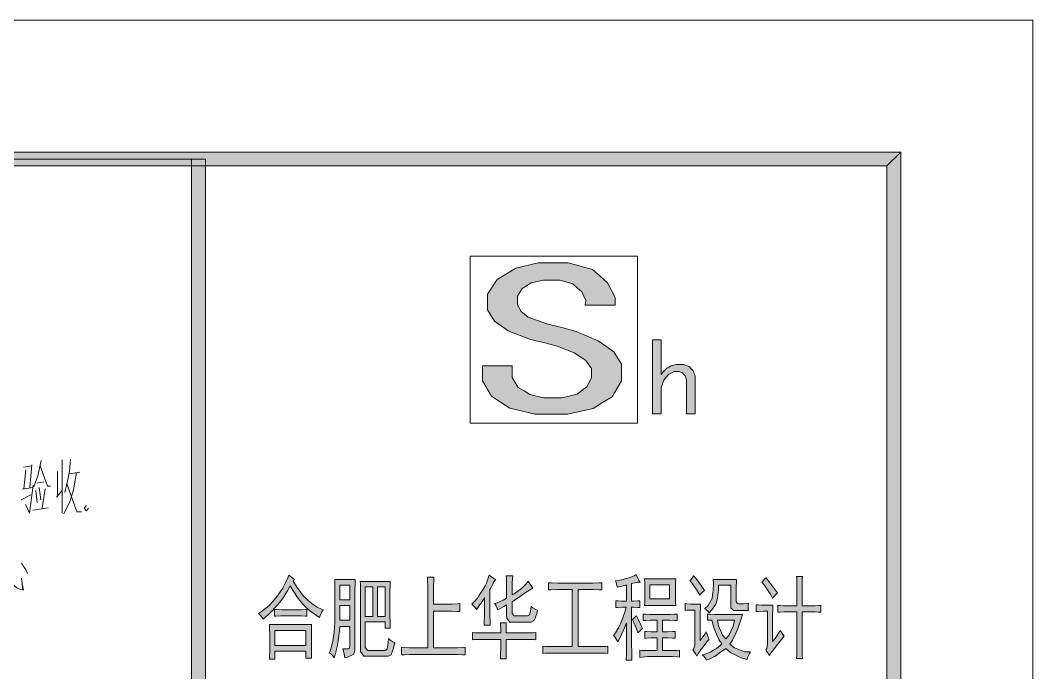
# Model space of a CAD drawing. Header units: millimetres. Extents: x 0 to 829, y 0 to 586.
# Drawn here: x 757.3 to 829.2, y 539.3 to 585.6 of the extents above; entities that cross this region are included whole.
import ezdxf

# ---------------------------------------------------------------- set-up
doc = ezdxf.new("R2010")
doc.units = ezdxf.units.MM

msp = doc.modelspace()

# ---------------------------------------------------------------- hatches: boundary and pattern name
h = msp.add_hatch(color=0)
h.dxf.hatch_style = 2
h.paths.add_polyline_path([(819.788528, 576.266028), (818.80075, 575.281778), (25.142472, 575.281778), (24.154694, 576.266028)])
h = msp.add_hatch(color=0)
h.dxf.hatch_style = 2
h.paths.add_polyline_path([(770.449028, 9.860139), (769.464778, 9.860139), (769.464778, 575.772139), (770.449028, 575.772139)])
h = msp.add_hatch(color=0)
h.dxf.hatch_style = 2
h.paths.add_polyline_path([(819.788528, 9.36625), (818.80075, 10.3505), (818.80075, 575.281778), (819.788528, 576.266028)])
h = msp.add_hatch(color=0)
h.dxf.hatch_style = 2
h.paths.add_polyline_path([(799.969472, 560.726167), (799.969472, 560.020611), (799.302722, 558.89525), (798.632444, 558.4825), (797.965694, 558.066222), (796.141833, 557.649944), (794.98825, 557.649944), (793.838194, 557.649944), (792.039028, 558.083861), (791.393444, 558.51425), (790.747861, 558.944639), (790.102278, 560.020611), (790.102278, 560.666194), (790.102278, 561.096583), (792.222472, 561.096583), (792.222472, 560.726167), (792.222472, 560.264028), (792.63875, 559.558472), (793.0515, 559.311528), (793.467778, 559.064583), (794.437917, 558.821167), (794.98825, 558.821167), (795.729083, 558.821167), (796.812111, 559.082222), (797.157833, 559.343278), (797.503556, 559.604333), (797.849278, 560.235806), (797.849278, 560.602694), (797.849278, 560.909611), (797.433, 561.481111), (797.02025, 561.742167), (796.603972, 562.003222), (795.404528, 562.479472), (794.621361, 562.694667), (793.513639, 562.969833), (791.922611, 563.587194), (791.439306, 563.925861), (790.956, 564.261), (790.469167, 565.061806), (790.469167, 565.523944), (790.469167, 566.169528), (791.139444, 567.21375), (791.806194, 567.612389), (792.476472, 568.014556), (794.0675, 568.413194), (794.98825, 568.413194), (796.187694, 568.413194), (797.919833, 567.936944), (798.449, 567.460694), (798.978167, 566.984444), (799.510861, 565.954333), (799.510861, 565.400472), (797.387139, 565.400472), (797.433, 565.739139), (797.157833, 566.352972), (796.833278, 566.631667), (796.51225, 566.906833), (795.587972, 567.182), (794.98825, 567.182), (794.437917, 567.182), (793.5595, 566.984444), (793.238472, 566.783361), (792.913917, 566.582278), (792.592889, 566.046056), (792.592889, 565.707389), (792.592889, 565.432222), (792.846889, 564.955972), (793.097361, 564.754889), (793.351361, 564.553806), (794.667222, 564.077556), (795.729083, 563.802389), (796.741556, 563.523694), (798.311417, 562.864), (798.865278, 562.479472), (799.419139, 562.094944), (799.969472, 561.220056)])
h = msp.add_hatch(color=0)
h.dxf.hatch_style = 2
h.paths.add_polyline_path([(805.187056, 557.685222), (804.573222, 557.685222), (804.573222, 559.900667), (804.573222, 560.084111), (804.4815, 560.376917), (804.389778, 560.48275), (804.294528, 560.592111), (804.051111, 560.697944), (803.895889, 560.697944), (803.698333, 560.697944), (803.320861, 560.489806), (803.144472, 560.285194), (802.964556, 560.077056), (802.788167, 559.562), (802.788167, 559.255083), (802.788167, 557.685222), (802.174333, 557.685222), (802.174333, 562.941611), (802.788167, 562.941611), (802.788167, 560.48275), (802.911639, 560.652083), (803.183278, 560.913139), (803.327917, 561.004861), (803.472556, 561.096583), (803.850028, 561.191833), (804.079333, 561.191833), (804.358028, 561.191833), (804.774306, 561.036611), (804.911889, 560.881389), (805.049472, 560.729694), (805.187056, 560.345167), (805.187056, 560.115861)])
h = msp.add_hatch(color=0)
h.dxf.hatch_style = 2
h.paths.add_polyline_path([(776.657917, 545.793083), (776.943667, 545.345056), (777.405806, 544.727694), (777.582194, 544.561889), (777.762111, 544.396083), (778.086667, 544.138556), (778.234833, 544.050361), (778.383, 543.962167), (778.66875, 543.821056), (778.806333, 543.768139), (778.707556, 543.627028), (778.580556, 543.358917), (778.548806, 543.228389), (778.35125, 543.344806), (777.998472, 543.588222), (777.839722, 543.71875), (777.680972, 543.84575), (777.363472, 544.170306), (777.201194, 544.371389), (777.035389, 544.568944), (776.6685, 545.112222), (776.460361, 545.457944), (776.273389, 545.112222), (775.902972, 544.54425), (775.719528, 544.318472), (775.539611, 544.096222), (775.229167, 543.743444), (775.098639, 543.612917), (774.971639, 543.485917), (774.685889, 543.228389), (774.527139, 543.101389), (774.5095, 543.154306), (774.35075, 543.358917), (774.213167, 543.510611), (774.421306, 543.641139), (774.812889, 543.948056), (775.003389, 544.127972), (775.190361, 544.307889), (775.564306, 544.759444), (775.751278, 545.038139), (775.93825, 545.313306), (776.245167, 545.9095), (776.361583, 546.227), (776.470944, 546.138806), (776.6685, 545.997694), (776.756694, 545.944778)])
h = msp.add_hatch(color=0)
h.dxf.hatch_style = 2
h.paths.add_polyline_path([(791.047722, 545.920083), (790.977167, 545.842472), (790.867806, 545.676667), (790.829, 545.588472), (790.790194, 545.49675), (790.691417, 545.30625), (790.631444, 545.203944), (790.631444, 543.538833), (790.631444, 543.334222), (790.642028, 542.896778), (790.652611, 542.667472), (790.218694, 542.667472), (790.229278, 542.910889), (790.236333, 543.344806), (790.236333, 543.538833), (790.236333, 544.6395), (790.197528, 544.551306), (790.081111, 544.350222), (789.999972, 544.240861), (789.922361, 544.135028), (789.763611, 543.90925), (789.686, 543.792833), (789.597806, 543.90925), (789.428472, 544.09975), (789.350861, 544.177361), (789.488444, 544.307889), (789.738917, 544.600694), (789.855333, 544.7665), (789.968222, 544.935833), (790.148139, 545.221583), (790.218694, 545.345056), (790.285722, 545.465), (790.402139, 545.708417), (790.444472, 545.831889), (790.490333, 545.951833), (790.553833, 546.152917), (790.571472, 546.227), (790.67025, 546.152917), (790.906611, 545.997694)])
h = msp.add_hatch(color=0)
h.dxf.hatch_style = 2
h.paths.add_polyline_path([(792.247167, 546.177611), (792.229528, 546.022389), (792.208361, 545.651972), (792.208361, 545.43325), (792.208361, 544.819417), (792.356528, 544.907611), (792.63875, 545.101639), (792.769278, 545.203944), (792.903333, 545.30625), (793.196139, 545.599056), (793.351361, 545.793083), (793.411333, 545.690778), (793.577139, 545.447361), (793.6865, 545.30625), (793.5595, 545.24275), (793.213778, 545.024028), (792.998583, 544.868806), (792.779861, 544.717111), (792.38475, 544.449), (792.208361, 544.332583), (792.208361, 543.665833), (792.208361, 543.500028), (792.345944, 543.334222), (792.483528, 543.334222), (793.174972, 543.334222), (793.301972, 543.334222), (793.450139, 543.408306), (793.471306, 543.485917), (793.488944, 543.563528), (793.531278, 543.821056), (793.548917, 543.997444), (793.668861, 543.90925), (793.894639, 543.78225), (794.004, 543.743444), (793.954611, 543.500028), (793.84525, 543.164889), (793.785278, 543.076694), (793.725306, 542.984972), (793.5595, 542.896778), (793.450139, 542.896778), (792.247167, 542.896778), (792.042556, 542.896778), (791.823833, 543.164889), (791.81325, 543.436528), (791.81325, 544.127972), (791.608639, 543.997444), (791.291139, 543.821056), (791.185306, 543.768139), (791.153556, 543.884556), (791.047722, 544.09975), (790.966583, 544.202056), (791.153556, 544.254972), (791.576889, 544.449), (791.81325, 544.586583), (791.81325, 545.383861), (791.81325, 545.627278), (791.806194, 546.022389), (791.795611, 546.177611)])
h = msp.add_hatch(color=0)
h.dxf.hatch_style = 2
h.paths.add_polyline_path([(799.542611, 545.817778), (799.708417, 545.842472), (800.089417, 545.927139), (800.301083, 545.983583), (800.51275, 546.043556), (800.872583, 546.188194), (801.02075, 546.279917), (801.087778, 546.114111), (801.225361, 545.831889), (801.295917, 545.715472), (801.225361, 545.729583), (801.08425, 545.722528), (801.010167, 545.701361), (800.936083, 545.683722), (800.773806, 545.651972), (800.685611, 545.637861), (800.685611, 544.381972), (800.823194, 544.381972), (801.119528, 544.396083), (801.27475, 544.410194), (801.27475, 543.923361), (801.119528, 543.933944), (800.823194, 543.948056), (800.685611, 543.948056), (800.685611, 541.693806), (800.685611, 541.411583), (800.692667, 540.656639), (800.70325, 540.180389), (800.311667, 540.180389), (800.318722, 540.656639), (800.329306, 541.397472), (800.329306, 541.665583), (800.329306, 542.847389), (800.191722, 542.487556), (799.884806, 541.806694), (799.719, 541.489194), (799.648444, 541.616194), (799.493222, 541.8455), (799.405028, 541.947806), (799.542611, 542.127722), (799.786028, 542.536944), (799.895389, 542.769778), (800.00475, 542.999083), (800.202306, 543.588222), (800.2905, 543.948056), (800.043556, 543.948056), (799.680194, 543.933944), (799.56025, 543.923361), (799.56025, 544.410194), (799.729583, 544.396083), (799.976528, 544.381972), (800.054139, 544.381972), (800.329306, 544.381972), (800.329306, 545.535556), (800.202306, 545.49675), (799.87775, 545.422667), (799.680194, 545.383861), (799.648444, 545.49675), (799.581417, 545.715472)])
h = msp.add_hatch(color=0)
h.dxf.hatch_style = 2
h.paths.add_polyline_path([(805.081222, 546.177611), (805.236444, 546.011806), (805.620972, 545.486167), (805.850278, 545.126333), (805.769139, 545.062833), (805.610389, 544.897028), (805.532778, 544.794722), (805.366972, 545.087528), (805.010667, 545.613167), (804.823694, 545.842472), (804.883667, 545.895389), (805.010667, 546.061194)])
h = msp.add_hatch(color=0)
h.dxf.hatch_style = 2
h.paths.add_polyline_path([(812.411944, 544.050361), (812.411944, 545.330944), (812.411944, 545.588472), (812.401361, 545.983583), (812.390778, 546.124694), (812.807056, 546.124694), (812.796472, 545.958889), (812.785889, 545.666083), (812.785889, 545.535556), (812.785889, 544.050361), (813.59375, 544.050361), (813.713694, 544.050361), (813.967694, 544.064472), (814.108806, 544.075056), (814.108806, 543.588222), (813.960639, 543.602333), (813.713694, 543.612917), (813.614917, 543.612917), (812.785889, 543.612917), (812.785889, 541.05175), (812.785889, 540.900056), (812.796472, 540.526111), (812.807056, 540.307389), (812.390778, 540.307389), (812.401361, 540.526111), (812.411944, 540.885944), (812.411944, 541.027056), (812.411944, 543.612917), (811.642889, 543.612917), (811.494722, 543.612917), (811.198389, 543.602333), (811.05375, 543.588222), (811.05375, 544.075056), (811.198389, 544.064472), (811.477083, 544.050361), (811.604083, 544.050361)])
h = msp.add_hatch(color=0)
h.paths.add_polyline_path([(780.185694, 541.002361), (780.312694, 540.98825), (780.506722, 540.98825), (780.570222, 541.002361), (780.633722, 541.012944), (780.697222, 541.168167), (780.697222, 541.309278), (780.697222, 542.589861), (779.9705, 542.589861), (779.949333, 542.282944), (779.889361, 541.725556), (779.850556, 541.475083), (779.81175, 541.224611), (779.674167, 540.667222), (779.575389, 540.360306), (779.487194, 540.487306), (779.307278, 540.656639), (779.219083, 540.691917), (779.339028, 540.963556), (779.49425, 541.552694), (779.536583, 541.873722), (779.575389, 542.191222), (779.617722, 542.872083), (779.624778, 543.228389), (779.628306, 543.588222), (779.635361, 544.343167), (779.635361, 544.741806), (779.635361, 545.140444), (779.624778, 545.729583), (779.614194, 545.920083), (781.071167, 545.920083), (781.064111, 545.666083), (781.053528, 545.165139), (781.053528, 544.921722), (781.053528, 541.129361), (781.053528, 540.900056), (780.965333, 540.617833), (780.877139, 540.564917), (780.785417, 540.515528), (780.520833, 540.413222), (780.344444, 540.360306), (780.323278, 540.515528), (780.245667, 540.833028)])
h.paths.add_polyline_path([(780.697222, 543.023778), (780.697222, 544.075056), (779.988139, 544.075056), (779.988139, 543.023778)])
h.paths.add_polyline_path([(780.697222, 544.484278), (780.697222, 545.510861), (779.988139, 545.510861), (779.988139, 544.484278)])
h = msp.add_hatch(color=0)
h.paths.add_polyline_path([(783.554722, 545.768389), (783.547667, 545.651972), (783.537083, 544.868806), (783.537083, 544.202056), (783.537083, 543.538833), (783.547667, 542.667472), (783.554722, 542.462861), (783.201944, 542.462861), (783.201944, 542.921472), (781.783778, 542.921472), (781.783778, 541.309278), (781.783778, 541.090556), (781.97075, 540.871833), (782.157722, 540.871833), (783.082, 540.871833), (783.191361, 540.871833), (783.325417, 540.949444), (783.350111, 541.027056), (783.374806, 541.104667), (783.417139, 541.450389), (783.438306, 541.7185), (783.537083, 541.640889), (783.752278, 541.499778), (783.872222, 541.436278), (783.801667, 541.143472), (783.695833, 540.751889), (783.6535, 540.656639), (783.614694, 540.557861), (783.406556, 540.462611), (783.24075, 540.462611), (781.900194, 540.462611), (781.674417, 540.462611), (781.448639, 540.808333), (781.448639, 541.154056), (781.448639, 545.024028), (781.448639, 545.24275), (781.438056, 545.613167), (781.427472, 545.768389)])
h.paths.add_polyline_path([(783.201944, 543.281306), (783.201944, 545.408556), (782.648083, 545.408556), (782.648083, 543.281306)])
h.paths.add_polyline_path([(782.312944, 543.281306), (782.312944, 545.408556), (781.783778, 545.408556), (781.783778, 543.281306)])
h = msp.add_hatch(color=0)
h.dxf.hatch_style = 2
h.paths.add_polyline_path([(786.652111, 546.075306), (786.641528, 545.856583), (786.630944, 545.447361), (786.630944, 545.253333), (786.630944, 544.177361), (787.752778, 544.177361), (787.950333, 544.177361), (788.324278, 544.191472), (788.504194, 544.202056), (788.504194, 543.641139), (788.306639, 543.651722), (787.911528, 543.665833), (787.713972, 543.665833), (786.630944, 543.665833), (786.630944, 541.076444), (788.186694, 541.076444), (788.334861, 541.076444), (788.680583, 541.090556), (788.878139, 541.104667), (788.878139, 540.564917), (788.691167, 540.579028), (788.345444, 540.589611), (788.186694, 540.589611), (785.075194, 540.589611), (784.916444, 540.589611), (784.560139, 540.579028), (784.362583, 540.564917), (784.362583, 541.104667), (784.553083, 541.090556), (784.905861, 541.076444), (785.075194, 541.076444), (786.218194, 541.076444), (786.218194, 545.228639), (786.218194, 545.422667), (786.207611, 545.842472), (786.197028, 546.075306)])
h = msp.add_hatch(color=0)
h.dxf.hatch_style = 2
h.paths.add_polyline_path([(797.708167, 545.666083), (797.944528, 545.666083), (798.378444, 545.676667), (798.576, 545.690778), (798.576, 545.17925), (798.378444, 545.189833), (797.944528, 545.203944), (797.708167, 545.203944), (796.900306, 545.203944), (796.900306, 541.154056), (798.180889, 541.154056), (798.406667, 541.154056), (798.822944, 541.168167), (799.009917, 541.17875), (799.009917, 540.667222), (798.822944, 540.681333), (798.41725, 540.691917), (798.202056, 540.691917), (795.147, 540.691917), (794.928278, 540.691917), (794.554333, 540.681333), (794.395583, 540.667222), (794.395583, 541.17875), (794.564917, 541.168167), (794.949444, 541.154056), (795.164639, 541.154056), (796.466389, 541.154056), (796.466389, 545.203944), (795.679694, 545.203944), (795.422167, 545.203944), (794.977667, 545.189833), (794.790694, 545.17925), (794.790694, 545.690778), (794.977667, 545.676667), (795.422167, 545.666083), (795.679694, 545.666083)])
h = msp.add_hatch(color=0)
h.paths.add_polyline_path([(803.818278, 545.973), (803.807694, 545.690778), (803.797111, 545.17925), (803.797111, 544.946417), (803.797111, 544.727694), (803.807694, 544.293778), (803.818278, 544.075056), (801.609889, 544.075056), (801.620472, 544.318472), (801.631056, 544.780611), (801.631056, 544.999333), (801.631056, 545.214528), (801.620472, 545.701361), (801.609889, 545.973)])
h.paths.add_polyline_path([(803.384361, 544.537194), (803.384361, 545.535556), (801.983833, 545.535556), (801.983833, 544.537194)])
h = msp.add_hatch(color=0)
h.dxf.hatch_style = 2
h.paths.add_polyline_path([(808.076306, 543.71875), (807.906972, 543.71875), (807.730583, 543.895139), (807.72, 544.075056), (807.72, 545.510861), (806.852167, 545.510861), (806.852167, 545.151028), (806.788667, 544.586583), (806.725167, 544.381972), (806.661667, 544.177361), (806.390028, 543.754028), (806.185417, 543.538833), (806.143083, 543.627028), (805.987861, 543.78225), (805.867917, 543.84575), (806.114861, 544.064472), (806.397083, 544.561889), (806.428833, 544.844111), (806.464111, 545.126333), (806.488806, 545.666083), (806.478222, 545.920083), (808.136278, 545.920083), (808.125694, 545.768389), (808.115111, 545.383861), (808.115111, 545.151028), (808.115111, 544.459583), (808.115111, 544.357278), (808.168028, 544.237333), (808.224472, 544.216167), (808.277389, 544.198528), (808.429083, 544.184417), (808.527861, 544.191472), (808.626639, 544.198528), (808.855944, 544.216167), (808.982944, 544.230278), (808.961778, 544.09975), (808.961778, 543.84575), (808.982944, 543.71875)])
h = msp.add_hatch(color=0)
h.dxf.hatch_style = 2
h.paths.add_polyline_path([(810.224722, 546.047083), (810.351722, 545.881278), (810.757417, 545.345056), (811.032583, 544.971111), (810.944389, 544.868806), (810.775056, 544.678306), (810.697444, 544.586583), (810.570444, 544.83), (810.185917, 545.408556), (809.928389, 545.740167), (809.998944, 545.803667), (810.147111, 545.958889)])
h = msp.add_hatch(color=0)
h.dxf.hatch_style = 2
h.paths.add_polyline_path([(805.571583, 544.177361), (805.564528, 543.948056), (805.553944, 543.436528), (805.553944, 543.154306), (805.553944, 541.5915), (805.680944, 541.743194), (805.896139, 542.050111), (805.987861, 542.205333), (806.016083, 542.078333), (806.114861, 541.806694), (806.185417, 541.665583), (806.054889, 541.513889), (805.818528, 541.217556), (805.709167, 541.076444), (805.603333, 540.935333), (805.405778, 540.628417), (805.317583, 540.462611), (805.247028, 540.603722), (805.098861, 540.822444), (805.02125, 540.900056), (805.098861, 541.002361), (805.18, 541.295167), (805.18, 541.489194), (805.18, 543.743444), (804.971861, 543.743444), (804.626139, 543.729333), (804.488556, 543.71875), (804.488556, 544.202056), (804.615556, 544.191472), (804.883667, 544.177361), (805.02125, 544.177361)])
h = msp.add_hatch(color=0)
h.dxf.hatch_style = 2
h.paths.add_polyline_path([(810.718611, 544.09975), (810.708028, 543.856333), (810.697444, 543.344806), (810.697444, 543.076694), (810.697444, 541.513889), (810.86325, 541.732611), (811.131361, 542.127722), (811.230139, 542.307639), (811.290111, 542.205333), (811.427694, 542.000722), (811.505306, 541.898417), (810.954972, 541.17875), (810.824444, 541.012944), (810.5775, 540.681333), (810.461083, 540.515528), (810.390528, 540.628417), (810.263528, 540.833028), (810.203556, 540.92475), (810.274111, 541.027056), (810.334083, 541.333972), (810.3235, 541.538583), (810.3235, 543.665833), (810.055389, 543.665833), (809.663806, 543.651722), (809.533278, 543.641139), (809.533278, 544.127972), (809.692028, 544.113861), (809.907222, 544.09975), (809.967194, 544.09975)])
h = msp.add_hatch(color=0)
h.dxf.hatch_style = 2
h.paths.add_polyline_path([(777.091833, 543.768139), (777.250583, 543.768139), (777.52575, 543.78225), (777.642167, 543.792833), (777.642167, 543.306), (777.515167, 543.320111), (777.247056, 543.334222), (777.109472, 543.334222), (776.005278, 543.334222), (775.800667, 543.334222), (775.465528, 543.320111), (775.338528, 543.306), (775.338528, 543.792833), (775.5255, 543.78225), (775.860639, 543.768139), (776.005278, 543.768139)])
h = msp.add_hatch(color=0)
h.dxf.hatch_style = 2
h.paths.add_polyline_path([(801.038389, 543.334222), (801.137167, 543.140194), (801.345306, 542.692167), (801.454667, 542.434639), (801.394694, 542.38525), (801.235944, 542.230028), (801.137167, 542.127722), (801.038389, 542.409944), (800.840833, 542.872083), (800.742056, 543.052), (800.802028, 543.1155), (800.950194, 543.256611)])
h = msp.add_hatch(color=0)
h.dxf.hatch_style = 2
h.paths.add_polyline_path([(803.246778, 543.436528), (803.405528, 543.436528), (803.740667, 543.447111), (803.917056, 543.461222), (803.917056, 542.999083), (803.740667, 543.013194), (803.405528, 543.023778), (803.246778, 543.023778), (802.872833, 543.023778), (802.872833, 542.205333), (803.088028, 542.205333), (803.236194, 542.205333), (803.581917, 542.219444), (803.779472, 542.230028), (803.779472, 541.743194), (803.581917, 541.757306), (803.267944, 541.767889), (803.148, 541.767889), (802.872833, 541.767889), (802.872833, 540.871833), (803.345556, 540.871833), (803.521944, 540.871833), (803.895889, 540.885944), (804.093444, 540.900056), (804.093444, 540.413222), (803.938222, 540.423806), (803.56075, 540.437917), (803.345556, 540.437917), (802.026167, 540.437917), (801.807444, 540.437917), (801.4335, 540.413222), (801.27475, 540.385), (801.27475, 540.900056), (801.4335, 540.885944), (801.807444, 540.871833), (802.026167, 540.871833), (802.498889, 540.871833), (802.498889, 541.767889), (802.220194, 541.767889), (802.064972, 541.767889), (801.768639, 541.743194), (801.631056, 541.7185), (801.631056, 542.230028), (801.768639, 542.219444), (802.064972, 542.205333), (802.220194, 542.205333), (802.498889, 542.205333), (802.498889, 543.023778), (802.181389, 543.023778), (802.005, 543.023778), (801.669861, 543.013194), (801.511111, 542.999083), (801.511111, 543.461222), (801.669861, 543.447111), (802.005, 543.436528), (802.181389, 543.436528)])
h = msp.add_hatch(color=0)
h.paths.add_polyline_path([(806.065472, 543.461222), (806.224222, 543.447111), (806.577, 543.436528), (806.774556, 543.436528), (808.549028, 543.436528), (808.489056, 543.203694), (808.326778, 542.699222), (808.224472, 542.424056), (808.118639, 542.148889), (807.839944, 541.602083), (807.663556, 541.333972), (807.977528, 541.065861), (808.707778, 540.783639), (809.120528, 540.769528), (809.042917, 540.656639), (808.922972, 540.385), (808.884167, 540.233306), (808.460833, 540.346194), (807.702361, 540.744833), (807.367222, 541.027056), (807.236694, 540.92475), (806.933306, 540.698972), (806.756917, 540.579028), (806.577, 540.455556), (806.192472, 540.258), (805.987861, 540.180389), (805.945528, 540.282694), (805.800889, 540.476722), (805.691528, 540.564917), (805.906722, 540.617833), (806.315944, 540.783639), (806.509972, 540.900056), (806.700472, 541.012944), (806.993278, 541.245778), (807.092056, 541.358667), (806.873333, 541.655), (806.517028, 542.487556), (806.379444, 543.023778), (806.065472, 543.023778)])
h.paths.add_polyline_path([(807.384861, 541.693806), (807.582417, 541.947806), (807.889333, 542.614556), (807.998694, 543.023778), (806.774556, 543.023778), (806.845111, 542.628667), (807.1485, 541.961917)])
h = msp.add_hatch(color=0)
h.paths.add_polyline_path([(777.977306, 542.716861), (777.966722, 542.589861), (777.959667, 542.000722), (777.959667, 541.538583), (777.959667, 541.076444), (777.966722, 540.476722), (777.977306, 540.335611), (777.564556, 540.335611), (777.564556, 540.822444), (775.377333, 540.822444), (775.377333, 540.258), (774.982222, 540.258), (774.992806, 540.413222), (775.003389, 541.002361), (775.003389, 541.436278), (775.003389, 541.884306), (774.992806, 542.526361), (774.982222, 542.716861)])
h.paths.add_polyline_path([(777.564556, 541.231667), (777.564556, 542.307639), (775.377333, 542.307639), (775.377333, 541.231667)])
h = msp.add_hatch(color=0)
h.dxf.hatch_style = 2
h.paths.add_polyline_path([(791.4005, 542.127722), (791.4005, 542.346444), (791.389917, 542.706278), (791.382861, 542.847389), (791.795611, 542.847389), (791.785028, 542.730972), (791.774444, 542.371139), (791.774444, 542.127722), (793.196139, 542.127722), (793.340778, 542.127722), (793.6865, 542.141833), (793.884056, 542.152417), (793.884056, 541.640889), (793.697083, 541.655), (793.361944, 541.665583), (793.213778, 541.665583), (791.774444, 541.665583), (791.774444, 541.143472), (791.785028, 540.4485), (791.795611, 540.282694), (791.382861, 540.282694), (791.389917, 540.462611), (791.4005, 541.154056), (791.4005, 541.665583), (789.961167, 541.665583), (789.834167, 541.665583), (789.548417, 541.655), (789.389667, 541.640889), (789.389667, 542.152417), (789.548417, 542.141833), (789.84475, 542.127722), (789.982333, 542.127722)])

# ---------------------------------------------------------------- linework, layer by layer
at = {"color": 0, "lineweight": 0}
for points in [[(0, 0), (0, 585.632278), (829.154778, 585.632278), (829.154778, 0)], [(819.788528, 576.266028), (818.80075, 575.281778), (25.142472, 575.281778), (24.154694, 576.266028)], [(770.449028, 9.860139), (769.464778, 9.860139), (769.464778, 575.772139), (770.449028, 575.772139)], [(819.788528, 9.36625), (818.80075, 10.3505), (818.80075, 575.281778), (819.788528, 576.266028)], [(789.2415, 568.882389), (801.098361, 568.882389), (801.098361, 557.022), (789.2415, 557.022)], [(799.969472, 560.726167), (799.969472, 560.020611), (799.302722, 558.89525), (798.632444, 558.4825), (797.965694, 558.066222), (796.141833, 557.649944), (794.98825, 557.649944), (793.838194, 557.649944), (792.039028, 558.083861), (791.393444, 558.51425), (790.747861, 558.944639), (790.102278, 560.020611), (790.102278, 560.666194), (790.102278, 561.096583), (792.222472, 561.096583), (792.222472, 560.726167), (792.222472, 560.264028), (792.63875, 559.558472), (793.0515, 559.311528), (793.467778, 559.064583), (794.437917, 558.821167), (794.98825, 558.821167), (795.729083, 558.821167), (796.812111, 559.082222), (797.157833, 559.343278), (797.503556, 559.604333), (797.849278, 560.235806), (797.849278, 560.602694), (797.849278, 560.909611), (797.433, 561.481111), (797.02025, 561.742167), (796.603972, 562.003222), (795.404528, 562.479472), (794.621361, 562.694667), (793.513639, 562.969833), (791.922611, 563.587194), (791.439306, 563.925861), (790.956, 564.261), (790.469167, 565.061806), (790.469167, 565.523944), (790.469167, 566.169528), (791.139444, 567.21375), (791.806194, 567.612389), (792.476472, 568.014556), (794.0675, 568.413194), (794.98825, 568.413194), (796.187694, 568.413194), (797.919833, 567.936944), (798.449, 567.460694), (798.978167, 566.984444), (799.510861, 565.954333), (799.510861, 565.400472), (797.387139, 565.400472), (797.433, 565.739139), (797.157833, 566.352972), (796.833278, 566.631667), (796.51225, 566.906833), (795.587972, 567.182), (794.98825, 567.182), (794.437917, 567.182), (793.5595, 566.984444), (793.238472, 566.783361), (792.913917, 566.582278), (792.592889, 566.046056), (792.592889, 565.707389), (792.592889, 565.432222), (792.846889, 564.955972), (793.097361, 564.754889), (793.351361, 564.553806), (794.667222, 564.077556), (795.729083, 563.802389), (796.741556, 563.523694), (798.311417, 562.864), (798.865278, 562.479472), (799.419139, 562.094944), (799.969472, 561.220056)], [(805.187056, 557.685222), (804.573222, 557.685222), (804.573222, 559.900667), (804.573222, 560.084111), (804.4815, 560.376917), (804.389778, 560.48275), (804.294528, 560.592111), (804.051111, 560.697944), (803.895889, 560.697944), (803.698333, 560.697944), (803.320861, 560.489806), (803.144472, 560.285194), (802.964556, 560.077056), (802.788167, 559.562), (802.788167, 559.255083), (802.788167, 557.685222), (802.174333, 557.685222), (802.174333, 562.941611), (802.788167, 562.941611), (802.788167, 560.48275), (802.911639, 560.652083), (803.183278, 560.913139), (803.327917, 561.004861), (803.472556, 561.096583), (803.850028, 561.191833), (804.079333, 561.191833), (804.358028, 561.191833), (804.774306, 561.036611), (804.911889, 560.881389), (805.049472, 560.729694), (805.187056, 560.345167), (805.187056, 560.115861)], [(776.657917, 545.793083), (776.943667, 545.345056), (777.405806, 544.727694), (777.582194, 544.561889), (777.762111, 544.396083), (778.086667, 544.138556), (778.234833, 544.050361), (778.383, 543.962167), (778.66875, 543.821056), (778.806333, 543.768139), (778.707556, 543.627028), (778.580556, 543.358917), (778.548806, 543.228389), (778.35125, 543.344806), (777.998472, 543.588222), (777.839722, 543.71875), (777.680972, 543.84575), (777.363472, 544.170306), (777.201194, 544.371389), (777.035389, 544.568944), (776.6685, 545.112222), (776.460361, 545.457944), (776.273389, 545.112222), (775.902972, 544.54425), (775.719528, 544.318472), (775.539611, 544.096222), (775.229167, 543.743444), (775.098639, 543.612917), (774.971639, 543.485917), (774.685889, 543.228389), (774.527139, 543.101389), (774.5095, 543.154306), (774.35075, 543.358917), (774.213167, 543.510611), (774.421306, 543.641139), (774.812889, 543.948056), (775.003389, 544.127972), (775.190361, 544.307889), (775.564306, 544.759444), (775.751278, 545.038139), (775.93825, 545.313306), (776.245167, 545.9095), (776.361583, 546.227), (776.470944, 546.138806), (776.6685, 545.997694), (776.756694, 545.944778)], [(791.047722, 545.920083), (790.977167, 545.842472), (790.867806, 545.676667), (790.829, 545.588472), (790.790194, 545.49675), (790.691417, 545.30625), (790.631444, 545.203944), (790.631444, 543.538833), (790.631444, 543.334222), (790.642028, 542.896778), (790.652611, 542.667472), (790.218694, 542.667472), (790.229278, 542.910889), (790.236333, 543.344806), (790.236333, 543.538833), (790.236333, 544.6395), (790.197528, 544.551306), (790.081111, 544.350222), (789.999972, 544.240861), (789.922361, 544.135028), (789.763611, 543.90925), (789.686, 543.792833), (789.597806, 543.90925), (789.428472, 544.09975), (789.350861, 544.177361), (789.488444, 544.307889), (789.738917, 544.600694), (789.855333, 544.7665), (789.968222, 544.935833), (790.148139, 545.221583), (790.218694, 545.345056), (790.285722, 545.465), (790.402139, 545.708417), (790.444472, 545.831889), (790.490333, 545.951833), (790.553833, 546.152917), (790.571472, 546.227), (790.67025, 546.152917), (790.906611, 545.997694)], [(792.247167, 546.177611), (792.229528, 546.022389), (792.208361, 545.651972), (792.208361, 545.43325), (792.208361, 544.819417), (792.356528, 544.907611), (792.63875, 545.101639), (792.769278, 545.203944), (792.903333, 545.30625), (793.196139, 545.599056), (793.351361, 545.793083), (793.411333, 545.690778), (793.577139, 545.447361), (793.6865, 545.30625), (793.5595, 545.24275), (793.213778, 545.024028), (792.998583, 544.868806), (792.779861, 544.717111), (792.38475, 544.449), (792.208361, 544.332583), (792.208361, 543.665833), (792.208361, 543.500028), (792.345944, 543.334222), (792.483528, 543.334222), (793.174972, 543.334222), (793.301972, 543.334222), (793.450139, 543.408306), (793.471306, 543.485917), (793.488944, 543.563528), (793.531278, 543.821056), (793.548917, 543.997444), (793.668861, 543.90925), (793.894639, 543.78225), (794.004, 543.743444), (793.954611, 543.500028), (793.84525, 543.164889), (793.785278, 543.076694), (793.725306, 542.984972), (793.5595, 542.896778), (793.450139, 542.896778), (792.247167, 542.896778), (792.042556, 542.896778), (791.823833, 543.164889), (791.81325, 543.436528), (791.81325, 544.127972), (791.608639, 543.997444), (791.291139, 543.821056), (791.185306, 543.768139), (791.153556, 543.884556), (791.047722, 544.09975), (790.966583, 544.202056), (791.153556, 544.254972), (791.576889, 544.449), (791.81325, 544.586583), (791.81325, 545.383861), (791.81325, 545.627278), (791.806194, 546.022389), (791.795611, 546.177611)], [(799.542611, 545.817778), (799.708417, 545.842472), (800.089417, 545.927139), (800.301083, 545.983583), (800.51275, 546.043556), (800.872583, 546.188194), (801.02075, 546.279917), (801.087778, 546.114111), (801.225361, 545.831889), (801.295917, 545.715472), (801.225361, 545.729583), (801.08425, 545.722528), (801.010167, 545.701361), (800.936083, 545.683722), (800.773806, 545.651972), (800.685611, 545.637861), (800.685611, 544.381972), (800.823194, 544.381972), (801.119528, 544.396083), (801.27475, 544.410194), (801.27475, 543.923361), (801.119528, 543.933944), (800.823194, 543.948056), (800.685611, 543.948056), (800.685611, 541.693806), (800.685611, 541.411583), (800.692667, 540.656639), (800.70325, 540.180389), (800.311667, 540.180389), (800.318722, 540.656639), (800.329306, 541.397472), (800.329306, 541.665583), (800.329306, 542.847389), (800.191722, 542.487556), (799.884806, 541.806694), (799.719, 541.489194), (799.648444, 541.616194), (799.493222, 541.8455), (799.405028, 541.947806), (799.542611, 542.127722), (799.786028, 542.536944), (799.895389, 542.769778), (800.00475, 542.999083), (800.202306, 543.588222), (800.2905, 543.948056), (800.043556, 543.948056), (799.680194, 543.933944), (799.56025, 543.923361), (799.56025, 544.410194), (799.729583, 544.396083), (799.976528, 544.381972), (800.054139, 544.381972), (800.329306, 544.381972), (800.329306, 545.535556), (800.202306, 545.49675), (799.87775, 545.422667), (799.680194, 545.383861), (799.648444, 545.49675), (799.581417, 545.715472)], [(805.081222, 546.177611), (805.236444, 546.011806), (805.620972, 545.486167), (805.850278, 545.126333), (805.769139, 545.062833), (805.610389, 544.897028), (805.532778, 544.794722), (805.366972, 545.087528), (805.010667, 545.613167), (804.823694, 545.842472), (804.883667, 545.895389), (805.010667, 546.061194)], [(812.411944, 544.050361), (812.411944, 545.330944), (812.411944, 545.588472), (812.401361, 545.983583), (812.390778, 546.124694), (812.807056, 546.124694), (812.796472, 545.958889), (812.785889, 545.666083), (812.785889, 545.535556), (812.785889, 544.050361), (813.59375, 544.050361), (813.713694, 544.050361), (813.967694, 544.064472), (814.108806, 544.075056), (814.108806, 543.588222), (813.960639, 543.602333), (813.713694, 543.612917), (813.614917, 543.612917), (812.785889, 543.612917), (812.785889, 541.05175), (812.785889, 540.900056), (812.796472, 540.526111), (812.807056, 540.307389), (812.390778, 540.307389), (812.401361, 540.526111), (812.411944, 540.885944), (812.411944, 541.027056), (812.411944, 543.612917), (811.642889, 543.612917), (811.494722, 543.612917), (811.198389, 543.602333), (811.05375, 543.588222), (811.05375, 544.075056), (811.198389, 544.064472), (811.477083, 544.050361), (811.604083, 544.050361)], [(780.185694, 541.002361), (780.312694, 540.98825), (780.506722, 540.98825), (780.570222, 541.002361), (780.633722, 541.012944), (780.697222, 541.168167), (780.697222, 541.309278), (780.697222, 542.589861), (779.9705, 542.589861), (779.949333, 542.282944), (779.889361, 541.725556), (779.850556, 541.475083), (779.81175, 541.224611), (779.674167, 540.667222), (779.575389, 540.360306), (779.487194, 540.487306), (779.307278, 540.656639), (779.219083, 540.691917), (779.339028, 540.963556), (779.49425, 541.552694), (779.536583, 541.873722), (779.575389, 542.191222), (779.617722, 542.872083), (779.624778, 543.228389), (779.628306, 543.588222), (779.635361, 544.343167), (779.635361, 544.741806), (779.635361, 545.140444), (779.624778, 545.729583), (779.614194, 545.920083), (781.071167, 545.920083), (781.064111, 545.666083), (781.053528, 545.165139), (781.053528, 544.921722), (781.053528, 541.129361), (781.053528, 540.900056), (780.965333, 540.617833), (780.877139, 540.564917), (780.785417, 540.515528), (780.520833, 540.413222), (780.344444, 540.360306), (780.323278, 540.515528), (780.245667, 540.833028)], [(780.697222, 544.484278), (780.697222, 545.510861), (779.988139, 545.510861), (779.988139, 544.484278)], [(783.554722, 545.768389), (783.547667, 545.651972), (783.537083, 544.868806), (783.537083, 544.202056), (783.537083, 543.538833), (783.547667, 542.667472), (783.554722, 542.462861), (783.201944, 542.462861), (783.201944, 542.921472), (781.783778, 542.921472), (781.783778, 541.309278), (781.783778, 541.090556), (781.97075, 540.871833), (782.157722, 540.871833), (783.082, 540.871833), (783.191361, 540.871833), (783.325417, 540.949444), (783.350111, 541.027056), (783.374806, 541.104667), (783.417139, 541.450389), (783.438306, 541.7185), (783.537083, 541.640889), (783.752278, 541.499778), (783.872222, 541.436278), (783.801667, 541.143472), (783.695833, 540.751889), (783.6535, 540.656639), (783.614694, 540.557861), (783.406556, 540.462611), (783.24075, 540.462611), (781.900194, 540.462611), (781.674417, 540.462611), (781.448639, 540.808333), (781.448639, 541.154056), (781.448639, 545.024028), (781.448639, 545.24275), (781.438056, 545.613167), (781.427472, 545.768389)], [(782.312944, 543.281306), (782.312944, 545.408556), (781.783778, 545.408556), (781.783778, 543.281306)], [(783.201944, 543.281306), (783.201944, 545.408556), (782.648083, 545.408556), (782.648083, 543.281306)], [(786.652111, 546.075306), (786.641528, 545.856583), (786.630944, 545.447361), (786.630944, 545.253333), (786.630944, 544.177361), (787.752778, 544.177361), (787.950333, 544.177361), (788.324278, 544.191472), (788.504194, 544.202056), (788.504194, 543.641139), (788.306639, 543.651722), (787.911528, 543.665833), (787.713972, 543.665833), (786.630944, 543.665833), (786.630944, 541.076444), (788.186694, 541.076444), (788.334861, 541.076444), (788.680583, 541.090556), (788.878139, 541.104667), (788.878139, 540.564917), (788.691167, 540.579028), (788.345444, 540.589611), (788.186694, 540.589611), (785.075194, 540.589611), (784.916444, 540.589611), (784.560139, 540.579028), (784.362583, 540.564917), (784.362583, 541.104667), (784.553083, 541.090556), (784.905861, 541.076444), (785.075194, 541.076444), (786.218194, 541.076444), (786.218194, 545.228639), (786.218194, 545.422667), (786.207611, 545.842472), (786.197028, 546.075306)], [(797.708167, 545.666083), (797.944528, 545.666083), (798.378444, 545.676667), (798.576, 545.690778), (798.576, 545.17925), (798.378444, 545.189833), (797.944528, 545.203944), (797.708167, 545.203944), (796.900306, 545.203944), (796.900306, 541.154056), (798.180889, 541.154056), (798.406667, 541.154056), (798.822944, 541.168167), (799.009917, 541.17875), (799.009917, 540.667222), (798.822944, 540.681333), (798.41725, 540.691917), (798.202056, 540.691917), (795.147, 540.691917), (794.928278, 540.691917), (794.554333, 540.681333), (794.395583, 540.667222), (794.395583, 541.17875), (794.564917, 541.168167), (794.949444, 541.154056), (795.164639, 541.154056), (796.466389, 541.154056), (796.466389, 545.203944), (795.679694, 545.203944), (795.422167, 545.203944), (794.977667, 545.189833), (794.790694, 545.17925), (794.790694, 545.690778), (794.977667, 545.676667), (795.422167, 545.666083), (795.679694, 545.666083)], [(803.818278, 545.973), (803.807694, 545.690778), (803.797111, 545.17925), (803.797111, 544.946417), (803.797111, 544.727694), (803.807694, 544.293778), (803.818278, 544.075056), (801.609889, 544.075056), (801.620472, 544.318472), (801.631056, 544.780611), (801.631056, 544.999333), (801.631056, 545.214528), (801.620472, 545.701361), (801.609889, 545.973)], [(803.384361, 544.537194), (803.384361, 545.535556), (801.983833, 545.535556), (801.983833, 544.537194)], [(808.076306, 543.71875), (807.906972, 543.71875), (807.730583, 543.895139), (807.72, 544.075056), (807.72, 545.510861), (806.852167, 545.510861), (806.852167, 545.151028), (806.788667, 544.586583), (806.725167, 544.381972), (806.661667, 544.177361), (806.390028, 543.754028), (806.185417, 543.538833), (806.143083, 543.627028), (805.987861, 543.78225), (805.867917, 543.84575), (806.114861, 544.064472), (806.397083, 544.561889), (806.428833, 544.844111), (806.464111, 545.126333), (806.488806, 545.666083), (806.478222, 545.920083), (808.136278, 545.920083), (808.125694, 545.768389), (808.115111, 545.383861), (808.115111, 545.151028), (808.115111, 544.459583), (808.115111, 544.357278), (808.168028, 544.237333), (808.224472, 544.216167), (808.277389, 544.198528), (808.429083, 544.184417), (808.527861, 544.191472), (808.626639, 544.198528), (808.855944, 544.216167), (808.982944, 544.230278), (808.961778, 544.09975), (808.961778, 543.84575), (808.982944, 543.71875)], [(810.224722, 546.047083), (810.351722, 545.881278), (810.757417, 545.345056), (811.032583, 544.971111), (810.944389, 544.868806), (810.775056, 544.678306), (810.697444, 544.586583), (810.570444, 544.83), (810.185917, 545.408556), (809.928389, 545.740167), (809.998944, 545.803667), (810.147111, 545.958889)], [(780.697222, 543.023778), (780.697222, 544.075056), (779.988139, 544.075056), (779.988139, 543.023778)], [(805.571583, 544.177361), (805.564528, 543.948056), (805.553944, 543.436528), (805.553944, 543.154306), (805.553944, 541.5915), (805.680944, 541.743194), (805.896139, 542.050111), (805.987861, 542.205333), (806.016083, 542.078333), (806.114861, 541.806694), (806.185417, 541.665583), (806.054889, 541.513889), (805.818528, 541.217556), (805.709167, 541.076444), (805.603333, 540.935333), (805.405778, 540.628417), (805.317583, 540.462611), (805.247028, 540.603722), (805.098861, 540.822444), (805.02125, 540.900056), (805.098861, 541.002361), (805.18, 541.295167), (805.18, 541.489194), (805.18, 543.743444), (804.971861, 543.743444), (804.626139, 543.729333), (804.488556, 543.71875), (804.488556, 544.202056), (804.615556, 544.191472), (804.883667, 544.177361), (805.02125, 544.177361)], [(810.718611, 544.09975), (810.708028, 543.856333), (810.697444, 543.344806), (810.697444, 543.076694), (810.697444, 541.513889), (810.86325, 541.732611), (811.131361, 542.127722), (811.230139, 542.307639), (811.290111, 542.205333), (811.427694, 542.000722), (811.505306, 541.898417), (810.954972, 541.17875), (810.824444, 541.012944), (810.5775, 540.681333), (810.461083, 540.515528), (810.390528, 540.628417), (810.263528, 540.833028), (810.203556, 540.92475), (810.274111, 541.027056), (810.334083, 541.333972), (810.3235, 541.538583), (810.3235, 543.665833), (810.055389, 543.665833), (809.663806, 543.651722), (809.533278, 543.641139), (809.533278, 544.127972), (809.692028, 544.113861), (809.907222, 544.09975), (809.967194, 544.09975)], [(777.091833, 543.768139), (777.250583, 543.768139), (777.52575, 543.78225), (777.642167, 543.792833), (777.642167, 543.306), (777.515167, 543.320111), (777.247056, 543.334222), (777.109472, 543.334222), (776.005278, 543.334222), (775.800667, 543.334222), (775.465528, 543.320111), (775.338528, 543.306), (775.338528, 543.792833), (775.5255, 543.78225), (775.860639, 543.768139), (776.005278, 543.768139)], [(801.038389, 543.334222), (801.137167, 543.140194), (801.345306, 542.692167), (801.454667, 542.434639), (801.394694, 542.38525), (801.235944, 542.230028), (801.137167, 542.127722), (801.038389, 542.409944), (800.840833, 542.872083), (800.742056, 543.052), (800.802028, 543.1155), (800.950194, 543.256611)], [(803.246778, 543.436528), (803.405528, 543.436528), (803.740667, 543.447111), (803.917056, 543.461222), (803.917056, 542.999083), (803.740667, 543.013194), (803.405528, 543.023778), (803.246778, 543.023778), (802.872833, 543.023778), (802.872833, 542.205333), (803.088028, 542.205333), (803.236194, 542.205333), (803.581917, 542.219444), (803.779472, 542.230028), (803.779472, 541.743194), (803.581917, 541.757306), (803.267944, 541.767889), (803.148, 541.767889), (802.872833, 541.767889), (802.872833, 540.871833), (803.345556, 540.871833), (803.521944, 540.871833), (803.895889, 540.885944), (804.093444, 540.900056), (804.093444, 540.413222), (803.938222, 540.423806), (803.56075, 540.437917), (803.345556, 540.437917), (802.026167, 540.437917), (801.807444, 540.437917), (801.4335, 540.413222), (801.27475, 540.385), (801.27475, 540.900056), (801.4335, 540.885944), (801.807444, 540.871833), (802.026167, 540.871833), (802.498889, 540.871833), (802.498889, 541.767889), (802.220194, 541.767889), (802.064972, 541.767889), (801.768639, 541.743194), (801.631056, 541.7185), (801.631056, 542.230028), (801.768639, 542.219444), (802.064972, 542.205333), (802.220194, 542.205333), (802.498889, 542.205333), (802.498889, 543.023778), (802.181389, 543.023778), (802.005, 543.023778), (801.669861, 543.013194), (801.511111, 542.999083), (801.511111, 543.461222), (801.669861, 543.447111), (802.005, 543.436528), (802.181389, 543.436528)], [(806.065472, 543.461222), (806.224222, 543.447111), (806.577, 543.436528), (806.774556, 543.436528), (808.549028, 543.436528), (808.489056, 543.203694), (808.326778, 542.699222), (808.224472, 542.424056), (808.118639, 542.148889), (807.839944, 541.602083), (807.663556, 541.333972), (807.977528, 541.065861), (808.707778, 540.783639), (809.120528, 540.769528), (809.042917, 540.656639), (808.922972, 540.385), (808.884167, 540.233306), (808.460833, 540.346194), (807.702361, 540.744833), (807.367222, 541.027056), (807.236694, 540.92475), (806.933306, 540.698972), (806.756917, 540.579028), (806.577, 540.455556), (806.192472, 540.258), (805.987861, 540.180389), (805.945528, 540.282694), (805.800889, 540.476722), (805.691528, 540.564917), (805.906722, 540.617833), (806.315944, 540.783639), (806.509972, 540.900056), (806.700472, 541.012944), (806.993278, 541.245778), (807.092056, 541.358667), (806.873333, 541.655), (806.517028, 542.487556), (806.379444, 543.023778), (806.065472, 543.023778)], [(777.977306, 542.716861), (777.966722, 542.589861), (777.959667, 542.000722), (777.959667, 541.538583), (777.959667, 541.076444), (777.966722, 540.476722), (777.977306, 540.335611), (777.564556, 540.335611), (777.564556, 540.822444), (775.377333, 540.822444), (775.377333, 540.258), (774.982222, 540.258), (774.992806, 540.413222), (775.003389, 541.002361), (775.003389, 541.436278), (775.003389, 541.884306), (774.992806, 542.526361), (774.982222, 542.716861)], [(791.4005, 542.127722), (791.4005, 542.346444), (791.389917, 542.706278), (791.382861, 542.847389), (791.795611, 542.847389), (791.785028, 542.730972), (791.774444, 542.371139), (791.774444, 542.127722), (793.196139, 542.127722), (793.340778, 542.127722), (793.6865, 542.141833), (793.884056, 542.152417), (793.884056, 541.640889), (793.697083, 541.655), (793.361944, 541.665583), (793.213778, 541.665583), (791.774444, 541.665583), (791.774444, 541.143472), (791.785028, 540.4485), (791.795611, 540.282694), (791.382861, 540.282694), (791.389917, 540.462611), (791.4005, 541.154056), (791.4005, 541.665583), (789.961167, 541.665583), (789.834167, 541.665583), (789.548417, 541.655), (789.389667, 541.640889), (789.389667, 542.152417), (789.548417, 542.141833), (789.84475, 542.127722), (789.982333, 542.127722)], [(807.384861, 541.693806), (807.582417, 541.947806), (807.889333, 542.614556), (807.998694, 543.023778), (806.774556, 543.023778), (806.845111, 542.628667), (807.1485, 541.961917)], [(777.564556, 541.231667), (777.564556, 542.307639), (775.377333, 542.307639), (775.377333, 541.231667)]]:
    msp.add_lwpolyline(points, close=True, dxfattribs=at)
for points in [[(622.070694, 575.772139), (769.958667, 575.772139)], [(757.985389, 552.453528), (758.122972, 554.062194)], [(758.786194, 554.365583), (758.53925, 553.279028), (758.264083, 552.495861)], [(760.281972, 554.411444), (760.281972, 550.626139)], [(760.871111, 554.453778), (760.804083, 553.585944), (760.627694, 552.802778), (760.454833, 552.104278)], [(757.530306, 553.889333), (758.087694, 553.977528)], [(757.706694, 553.716472), (757.565583, 552.365333)], [(758.715639, 553.977528), (759.23775, 552.541722), (759.445889, 552.541722)], [(759.932722, 553.585944), (759.932722, 551.843222)], [(760.768806, 553.409556), (761.534333, 553.540083)], [(761.290917, 553.49775), (761.082778, 552.280667)], [(758.228806, 552.626389), (757.950111, 550.626139), (757.671417, 551.236444)], [(758.472222, 552.756917), (758.994333, 552.845111)], [(760.627694, 552.67225), (761.326194, 550.714333), (761.636639, 550.714333)], [(757.357444, 551.582167), (758.052417, 551.931417)], [(757.463278, 552.323), (758.193528, 552.453528)], [(758.401667, 552.234806), (758.5075, 551.366972)], [(758.645083, 552.453528), (758.750917, 551.582167)], [(759.061361, 552.365333), (758.853222, 550.975389)], [(759.862167, 551.758556), (760.281972, 552.234806)], [(761.082778, 552.280667), (760.839361, 551.4975), (760.384278, 550.583806)], [(761.996472, 551.176472), (761.848306, 550.9895), (761.996472, 550.799), (762.148167, 550.9895)], [(758.193528, 550.844861), (759.273028, 551.017722)], [(756.168583, 547.408806), (756.25325, 546.943139), (756.320278, 546.600944), (756.429639, 546.2905), (756.539, 545.948306), (756.669528, 545.701361), (756.842389, 545.514389), (757.082278, 545.295667), (757.318639, 545.203944), (757.473861, 545.172194), (757.537361, 545.172194), (757.428, 545.606111), (757.385667, 546.011806), (757.473861, 545.172194)], [(757.385667, 547.066611), (757.604389, 546.756167), (757.756083, 546.537444), (757.819583, 546.354)]]:
    msp.add_lwpolyline(points, dxfattribs=at)

doc.saveas('drawing.dxf')
